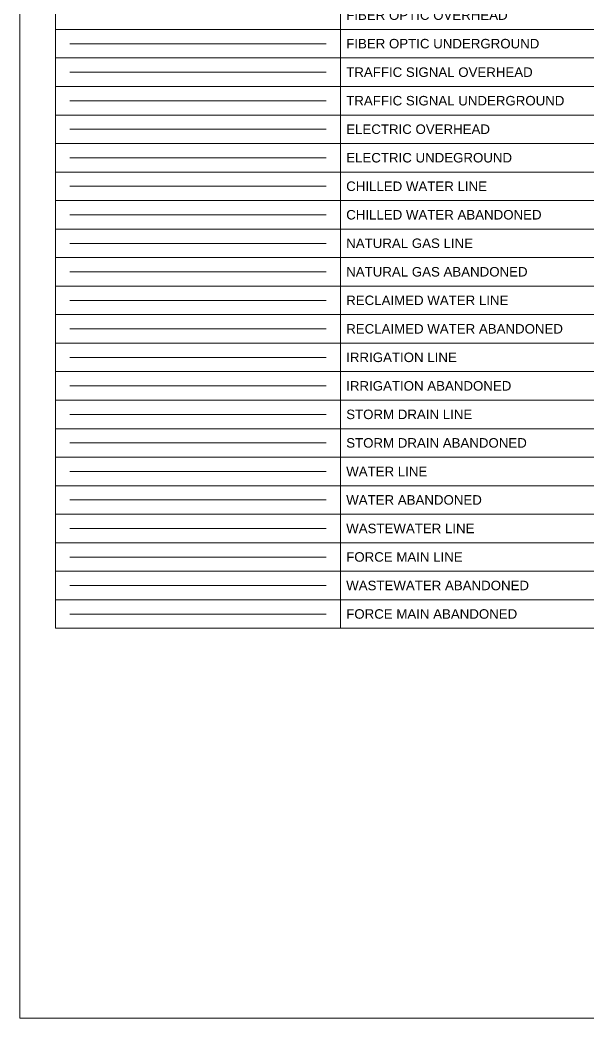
# Model space of a CAD drawing. Extents: x 2.2 to 31, y 0.8 to 21.8.
# Drawn here: x 2.22 to 8.21, y 0.8 to 11.3 of the extents above; entities that cross this region are included whole.
import ezdxf

# ---------------------------------------------------------------- set-up
doc = ezdxf.new("R2010")
doc.units = 0
doc.header["$MEASUREMENT"] = 0
doc.layers.get('0').update_dxf_attribs({"lineweight": 20, "true_color": 0xfaaafa})
doc.layers.get('Defpoints').update_dxf_attribs({"color": 111, "lineweight": 20})
for name, color, linetype, lineweight in [('G-ANNO-TABL', 130, 'Continuous', 40), ('V-CWTR-ABAN', 133, 'CWTR-A', 20), ('V-CWTR-LINE', 133, 'CWTR-E', 20), ('V-ELEC-OVHD', 23, 'ELEC-OVHD-E', 20), ('V-ELEC-UNDR', 23, 'ELEC-UNDR-E', 20), ('V-FIBR-UNDR', 43, 'FIBR-UNDR-E', 20), ('V-IRRG-ABAN', 203, 'IRRG-A', 20), ('V-IRRG-LINE', 203, 'IRRG-E', 20), ('V-NGAS-ABAN', 53, 'NGAS-A', 20), ('V-NGAS-LINE', 53, 'NGAS-E', 20), ('V-NPWR-ABAN', 203, 'NPWR-A', 20), ('V-NPWR-LINE', 203, 'NPWR-E', 20), ('V-STRM-ABAN', 213, 'STRM-A', 20), ('V-STRM-LINE', 213, 'STRM-E', 20), ('V-TRAF-OVHD', 43, 'TRAF-OVHD-E', 20), ('V-TRAF-UNDR', 43, 'TRAF-UNDR-E', 20), ('V-WATR-ABAN', 153, 'WATR-A', 20), ('V-WATR-LINE', 153, 'WATR-E', 20), ('V-WWTR-ABAN', 73, 'WWTR-A', 20), ('V-WWTR-FORC', 63, 'WWTR-E-FM', 20), ('V-WWTR-LINE', 73, 'WWTR-E', 20)]:
    doc.layers.add(name, color=color, linetype=linetype, lineweight=lineweight)
doc.layers.add('G-NPLT', color=252, linetype='Continuous', lineweight=20, plot=False)
doc.styles.add('COA', font='arial.ttf')
doc.styles.add('COA_Existing', font='arial.ttf', dxfattribs={"height": 2})
doc.styles.add('COA_Line', font='simplex.shx')
doc.linetypes.add('CWTR-A', pattern='A,0.25,-0.083,0.25,-0.083,0.25,-0.083,0.25,["CW",COA_Existing,S=0.05,R=0,X=0.025,Y=-0.05],-0.3', length=1.549)
doc.linetypes.add('CWTR-E', pattern='A,1.25,["CW",COA_Existing,S=0.05,R=0,X=0.025,Y=-0.05],-0.3', length=1.55)
doc.linetypes.add('ELEC-OVHD-E', pattern='A,1.25,["E OH",COA_Existing,S=0.05,R=0,X=0.025,Y=-0.05],-0.4', length=1.65)
doc.linetypes.add('ELEC-UNDR-E', pattern='A,1.25,["E UG",COA_Existing,S=0.05,R=0,X=0.025,Y=-0.05],-0.4', length=1.65)
doc.linetypes.add('FIBR-UNDR-E', pattern='A,1.25,["FO UG",COA_Existing,S=0.05,R=0,X=0.025,Y=-0.05],-0.5', length=1.75)
doc.linetypes.add('IRRG-A', pattern='A,0.25,-0.083,0.25,-0.083,0.25,-0.083,0.25,["IR",COA_Existing,S=0.05,R=0,X=0.025,Y=-0.05],-0.2', length=1.449)
doc.linetypes.add('IRRG-E', pattern='A,1.25,["IR",COA_Existing,S=0.05,R=0,X=0.025,Y=-0.05],-0.2', length=1.45)
doc.linetypes.add('NGAS-A', pattern='A,0.25,-0.083,0.25,-0.083,0.25,-0.083,0.25,["G",COA_Existing,S=0.05,R=0,X=0.025,Y=-0.05],-0.15', length=1.399)
doc.linetypes.add('NGAS-E', pattern='A,1.25,["G",COA_Existing,S=0.05,R=0,X=0.025,Y=-0.05],-0.15', length=1.4)
doc.linetypes.add('NPWR-A', pattern='A,0.25,-0.083,0.25,-0.083,0.25,-0.083,0.25,["R",COA_Existing,S=0.05,R=0,X=0.025,Y=-0.05],-0.15', length=1.399)
doc.linetypes.add('NPWR-E', pattern='A,1.25,["R",COA_Existing,S=0.05,R=0,X=0.025,Y=-0.05],-0.15', length=1.4)
doc.linetypes.add('STRM-A', pattern='A,0.25,-0.083,0.25,-0.083,0.25,-0.083,0.25,[">>",COA_Line,S=0.1,R=0,X=0.025,Y=-0.0428],-0.225', length=1.474)
doc.linetypes.add('STRM-E', pattern='A,1.25,[">>",COA_Line,S=0.1,R=0,X=0.025,Y=-0.0428],-0.225', length=1.475)
doc.linetypes.add('TRAF-OVHD-E', pattern='A,1.25,["TS OH",COA_Existing,S=0.05,R=0,X=0.025,Y=-0.05],-0.475', length=1.725)
doc.linetypes.add('TRAF-UNDR-E', pattern='A,1.25,["TS UG",COA_Existing,S=0.05,R=0,X=0.025,Y=-0.05],-0.475', length=1.725)
doc.linetypes.add('WATR-A', pattern='A,0.25,-0.083,0.25,-0.083,0.25,-0.083,0.25,["W",COA_Existing,S=0.05,R=0,X=0.025,Y=-0.05],-0.175', length=1.424)
doc.linetypes.add('WATR-E', pattern='A,1.25,["W",COA_Existing,S=0.05,R=0,X=0.025,Y=-0.05],-0.175', length=1.425)
doc.linetypes.add('WWTR-A', pattern='A,0.25,-0.0833,0.25,-0.0833,0.25,-0.0833,0.3833,[">",COA_Line,S=0.1,R=0,X=0,Y=-0.0428],0.3833,-0.0833', length=1.8498)
doc.linetypes.add('WWTR-A-FM', pattern='A,0.25,-0.0833,0.25,-0.0833,0.25,-0.0833,0.3833,[">>",COA_Line,S=0.1,R=0,X=0,Y=-0.0428],0.3833,-0.0833', length=1.8498)
doc.linetypes.add('WWTR-E', pattern='A,1.85,[">",COA_Line,S=0.1,R=0,X=0,Y=-0.0428],0', length=1.85)
doc.linetypes.add('WWTR-E-FM', pattern='A,1.85,[">>",COA_Line,S=0.1,R=0,X=0,Y=-0.0428],0', length=1.85)

# ---------------------------------------------------------------- blocks, each defined once
blk = doc.blocks.new('*T181')
at = {"layer": 'Defpoints', "color": 8, "linetype": 'ByBlock', "lineweight": 0, "transparency": 16777216}
for p, q in [((0, 0), (5.75, 0)), ((0, 0), (0, -15.9)), ((3, 0), (3, -15.9)), ((5.75, 0), (5.75, -15.9)), ((0, -0.3), (5.75, -0.3)), ((0, -0.6), (5.75, -0.6)), ((0, -0.9), (5.75, -0.9)), ((0, -1.2), (5.75, -1.2)), ((0, -1.5), (5.75, -1.5)), ((0, -1.8), (5.75, -1.8)), ((0, -2.1), (5.75, -2.1)), ((0, -2.4), (5.75, -2.4)), ((0, -2.7), (5.75, -2.7)), ((0, -3), (5.75, -3)), ((0, -3.3), (5.75, -3.3)), ((0, -3.6), (5.75, -3.6)), ((0, -3.9), (5.75, -3.9)), ((0, -4.2), (5.75, -4.2)), ((0, -4.5), (5.75, -4.5)), ((0, -4.8), (5.75, -4.8)), ((0, -5.1), (5.75, -5.1)), ((0, -5.4), (5.75, -5.4)), ((0, -5.7), (5.75, -5.7)), ((0, -6), (5.75, -6)), ((0, -6.3), (5.75, -6.3)), ((0, -6.6), (5.75, -6.6)), ((0, -6.9), (5.75, -6.9)), ((0, -7.2), (5.75, -7.2)), ((0, -7.5), (5.75, -7.5)), ((0, -7.8), (5.75, -7.8)), ((0, -8.1), (5.75, -8.1)), ((0, -8.4), (5.75, -8.4)), ((0, -8.7), (5.75, -8.7)), ((0, -9), (5.75, -9)), ((0, -9.3), (5.75, -9.3)), ((0, -9.6), (5.75, -9.6)), ((0, -9.9), (5.75, -9.9)), ((0, -10.2), (5.75, -10.2)), ((0, -10.5), (5.75, -10.5)), ((0, -10.8), (5.75, -10.8)), ((0, -11.1), (5.75, -11.1)), ((0, -11.4), (5.75, -11.4)), ((0, -11.7), (5.75, -11.7)), ((0, -12), (5.75, -12)), ((0, -12.3), (5.75, -12.3)), ((0, -12.6), (5.75, -12.6)), ((0, -12.9), (5.75, -12.9)), ((0, -13.2), (5.75, -13.2)), ((0, -13.5), (5.75, -13.5)), ((0, -13.8), (5.75, -13.8)), ((0, -14.1), (5.75, -14.1)), ((0, -14.4), (5.75, -14.4)), ((0, -14.7), (5.75, -14.7)), ((0, -15), (5.75, -15)), ((0, -15.3), (5.75, -15.3)), ((0, -15.6), (5.75, -15.6)), ((0, -15.9), (5.75, -15.9))]:
    blk.add_line(p, q, dxfattribs=at)
at = {"layer": 'G-ANNO-TABL', "color": 0, "transparency": 16777216, "char_height": 0.1, "width": 2.63, "attachment_point": 4, "style": 'COA'}
for s, insert in [('CENTERLINE', (3.06, -0.15)), ('RIGHT OF WAY LINE', (3.06, -0.45)), ('PROPERTY LINE', (3.06, -0.75)), ('EASEMENT LINE', (3.06, -1.05)), ('FLOOD HAZARD ZONE 25 YEAR', (3.06, -1.35)), ('FLOOD HAZARD ZONE 100 YEAR', (3.06, -1.65)), ('CRITICAL WATER QUALITY ZONE', (3.06, -1.95)), ('TRANSITION WATER QUALITY ZONE', (3.06, -2.25)), ('DRAINAGE EDGE', (3.06, -2.55)), ('DRAINAGE CENTERLINE', (3.06, -2.85)), ('DITCH EDGE', (3.06, -3.15)), ('TIME OF CONCENTRATION', (3.06, -3.45)), ('MAJOR CONTOURS', (3.06, -3.75)), ('MINOR CONTOURS', (3.06, -4.05)), ('PAVED ROAD EDGE', (3.06, -4.35)), ('PAVED PARKING / DRIVEWAY EDGE', (3.06, -4.65)), ('GRAVEL EDGE', (3.06, -4.95)), ('CURB LINE', (3.06, -5.25)), ('BUILDING LINE', (3.06, -5.55)), ('GUARDRAIL', (3.06, -5.85)), ('HANDRAIL', (3.06, -6.15)), ('CHAINLINK FENCE', (3.06, -6.45)), ('BARBWIRE FENCE', (3.06, -6.75)), ('WOOD FENCE', (3.06, -7.05)), ('STEEL FENCE', (3.06, -7.35)), ('FENCE LINE', (3.06, -7.65)), ('STONE / ROCK WALL', (3.06, -7.95)), ('BRICK WALL', (3.06, -8.25)), ('TREE LINE', (3.06, -8.55)), ('COMMUNICATION OVERHEAD', (3.06, -8.85)), ('COMMUNCATION UNDERGROUND', (3.06, -9.15)), ('FIBER OPTIC OVERHEAD', (3.06, -9.45)), ('FIBER OPTIC UNDERGROUND', (3.06, -9.75)), ('TRAFFIC SIGNAL OVERHEAD', (3.06, -10.05)), ('TRAFFIC SIGNAL UNDERGROUND', (3.06, -10.35)), ('ELECTRIC OVERHEAD', (3.06, -10.65)), ('ELECTRIC UNDEGROUND', (3.06, -10.95)), ('CHILLED WATER LINE', (3.06, -11.25)), ('CHILLED WATER ABANDONED', (3.06, -11.55)), ('NATURAL GAS LINE', (3.06, -11.85)), ('NATURAL GAS ABANDONED', (3.06, -12.15)), ('RECLAIMED WATER LINE', (3.06, -12.45)), ('RECLAIMED WATER ABANDONED', (3.06, -12.75)), ('IRRIGATION LINE', (3.06, -13.05)), ('IRRIGATION ABANDONED', (3.06, -13.35)), ('STORM DRAIN LINE', (3.06, -13.65)), ('STORM DRAIN ABANDONED', (3.06, -13.95)), ('WATER LINE', (3.06, -14.25)), ('WATER ABANDONED', (3.06, -14.55)), ('WASTEWATER LINE', (3.06, -14.85)), ('FORCE MAIN LINE', (3.06, -15.15)), ('WASTEWATER ABANDONED', (3.06, -15.45)), ('FORCE MAIN ABANDONED', (3.06, -15.75))]:
    blk.add_mtext(s, dxfattribs=dict(at, insert=insert))

msp = doc.modelspace()

# ---------------------------------------------------------------- linework, layer by layer
at = {"layer": 'G-NPLT'}
msp.add_lwpolyline([(2.225, 21.8), (30.975, 21.8), (30.975, 0.8), (2.225, 0.8)], close=True, dxfattribs=at)
at = {"layer": 'V-CWTR-ABAN'}
msp.add_lwpolyline([(2.75, 9.25), (5.45, 9.25)], dxfattribs=at)
at = {"layer": 'V-CWTR-LINE'}
msp.add_lwpolyline([(2.75, 9.55), (5.45, 9.55)], dxfattribs=at)
at = {"layer": 'V-ELEC-OVHD'}
msp.add_lwpolyline([(2.75, 10.15), (5.45, 10.15)], dxfattribs=at)
at = {"layer": 'V-ELEC-UNDR'}
msp.add_lwpolyline([(2.75, 9.85), (5.45, 9.85)], dxfattribs=at)
at = {"layer": 'V-FIBR-UNDR'}
msp.add_lwpolyline([(2.75, 11.05), (5.45, 11.05)], dxfattribs=at)
at = {"layer": 'V-IRRG-ABAN'}
msp.add_lwpolyline([(2.75, 7.45), (5.45, 7.45)], dxfattribs=at)
at = {"layer": 'V-IRRG-LINE'}
msp.add_lwpolyline([(2.75, 7.75), (5.45, 7.75)], dxfattribs=at)
at = {"layer": 'V-NGAS-ABAN'}
msp.add_lwpolyline([(2.75, 8.65), (5.45, 8.65)], dxfattribs=at)
at = {"layer": 'V-NGAS-LINE'}
msp.add_lwpolyline([(2.75, 8.95), (5.45, 8.95)], dxfattribs=at)
at = {"layer": 'V-NPWR-ABAN'}
msp.add_lwpolyline([(2.75, 8.05), (5.45, 8.05)], dxfattribs=at)
at = {"layer": 'V-NPWR-LINE'}
msp.add_lwpolyline([(2.75, 8.35), (5.45, 8.35)], dxfattribs=at)
at = {"layer": 'V-STRM-ABAN'}
msp.add_lwpolyline([(2.75, 6.85), (5.45, 6.85)], dxfattribs=at)
at = {"layer": 'V-STRM-LINE'}
msp.add_lwpolyline([(2.75, 7.15), (5.45, 7.15)], dxfattribs=at)
at = {"layer": 'V-TRAF-OVHD'}
msp.add_lwpolyline([(2.75, 10.75), (5.45, 10.75)], dxfattribs=at)
at = {"layer": 'V-TRAF-UNDR'}
msp.add_lwpolyline([(2.75, 10.45), (5.45, 10.45)], dxfattribs=at)
at = {"layer": 'V-WATR-ABAN'}
msp.add_lwpolyline([(2.75, 6.25), (5.45, 6.25)], dxfattribs=at)
at = {"layer": 'V-WATR-LINE'}
msp.add_lwpolyline([(2.75, 6.55), (5.45, 6.55)], dxfattribs=at)
at = {"layer": 'V-WWTR-ABAN'}
msp.add_lwpolyline([(2.75, 5.35), (5.45, 5.35)], dxfattribs=at)
at = {"layer": 'V-WWTR-ABAN', "linetype": 'WWTR-A-FM'}
msp.add_lwpolyline([(2.75, 5.05), (5.45, 5.05)], dxfattribs=at)
at = {"layer": 'V-WWTR-FORC'}
msp.add_lwpolyline([(2.75, 5.65), (5.45, 5.65)], dxfattribs=at)
at = {"layer": 'V-WWTR-LINE'}
msp.add_lwpolyline([(2.75, 5.95), (5.45, 5.95)], dxfattribs=at)

# ---------------------------------------------------------------- block references
msp.add_blockref('*T181', (2.6, 20.8))

doc.saveas('drawing.dxf')
